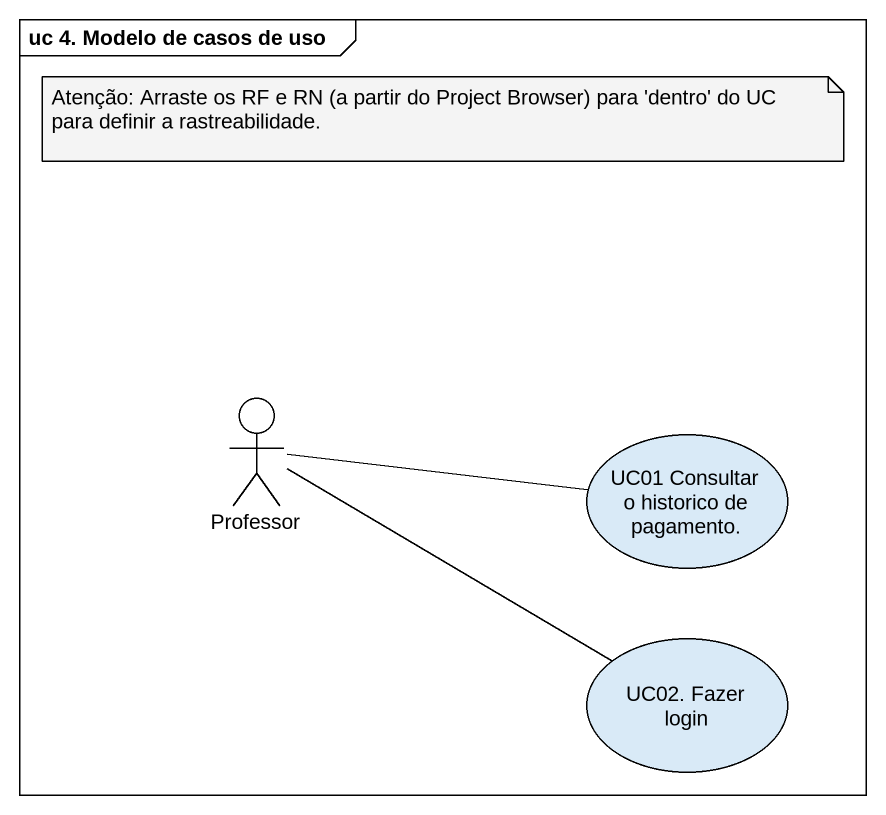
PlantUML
@startuml
mainframe uc 4. Modelo de casos de uso
actor Professor
usecase "UC01 Consultar o historico de pagamento." as UC01_Consultar_o_historico
usecase "UC02. Fazer login" as UC02_Fazer_login
Professor -right- UC01_Consultar_o_historico
Professor -right- UC02_Fazer_login
note as N1
  Atenção: Arraste os RF e RN (a partir do Project Browser) para 'dentro' do UC para definir a rastreabilidade.
end note
@enduml
